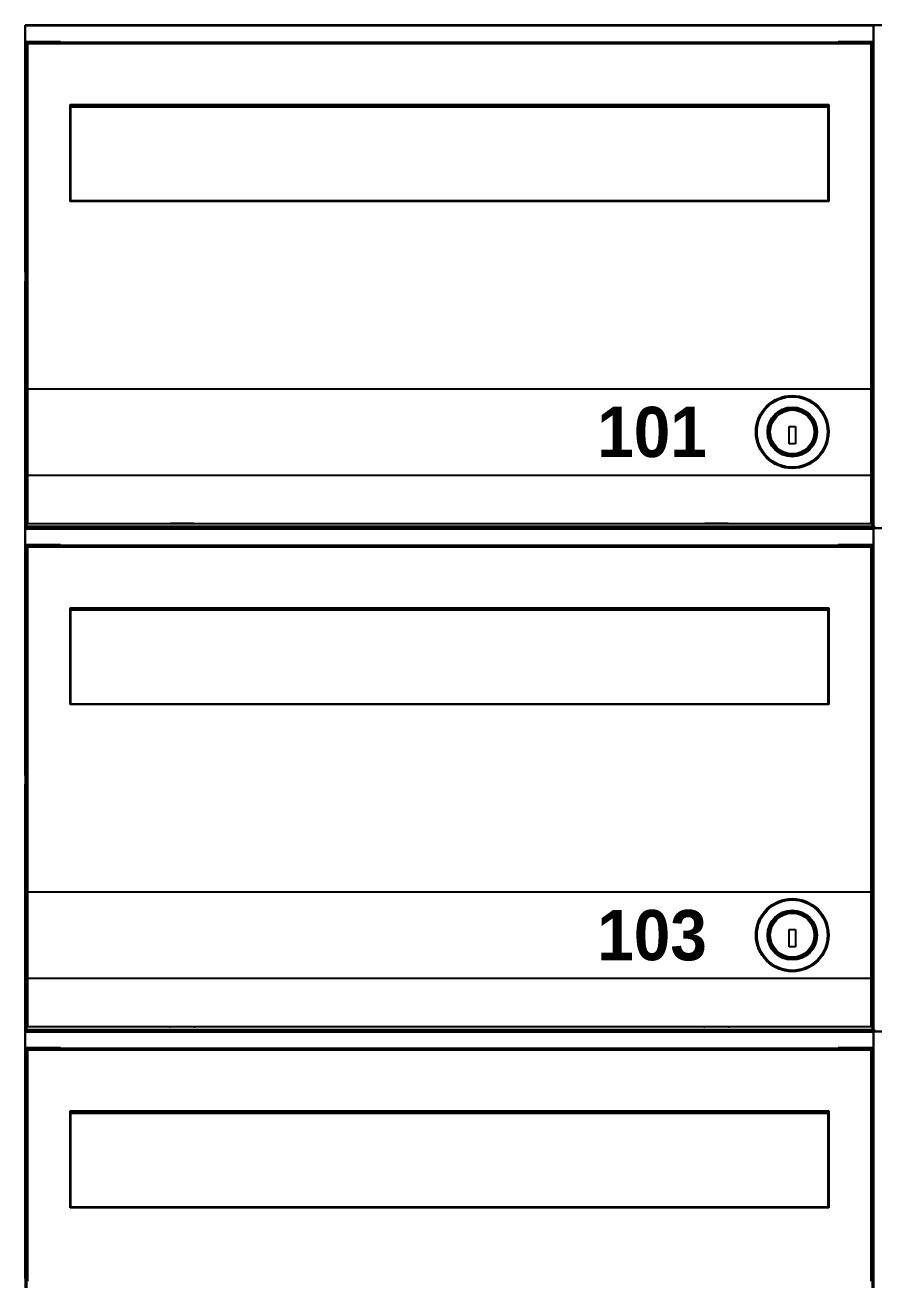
# Model space of a CAD drawing. Header units: millimetres. Extents: x 209 to 75467, y 6568 to 12199.
# Drawn here: x 74738.7 to 74873.7, y 7549.5 to 7749 of the extents above; entities that cross this region are included whole.
import ezdxf

# ---------------------------------------------------------------- set-up
doc = ezdxf.new("R2010")
doc.units = ezdxf.units.MM
doc.header["$MEASUREMENT"] = 0
doc.layers.add('A-XXXX-TXT1', color=3, linetype='CONTINUOUS', lineweight=25)
doc.layers.add('ELEV1', color=7, linetype='CONTINUOUS')
doc.layers.add('ELEV2', color=9, linetype='CONTINUOUS')
doc.styles.add('돋움', font='')
doc.styles.get('돋움').set_extended_font_data('DotumChe')

msp = doc.modelspace()

# ---------------------------------------------------------------- linework, layer by layer
at = {"layer": 'ELEV1', "extrusion": (0, 1, 0)}
for p, q in [((74738.7, 7709.74), (74738.7, 7749.04)), ((74738.7, 7749.04), (74763, 7749.04)), ((74738.7, 7749.04), (74738.78, 7748.97)), ((74873.7, 7749.04), (74738.7, 7749.04)), ((74738.7, 7749.04), (74738.7, 7669.04)), ((74738.78, 7746.46), (74738.78, 7748.97)), ((74738.78, 7748.97), (74873.63, 7748.97)), ((74764.4, 7749.04), (74848, 7749.04)), ((74849.4, 7749.04), (74873.7, 7749.04)), ((74873.7, 7749.04), (74873.63, 7748.97)), ((74873.63, 7748.97), (74873.63, 7746.46)), ((74873.7, 7749.04), (74873.7, 7709.74)), ((74873.7, 7669.04), (74873.7, 7749.04)), ((74873.7, 7709.74), (74873.7, 7749.04)), ((74873.7, 7749.04), (74898, 7749.04)), ((74873.7, 7749.04), (74873.78, 7748.97)), ((75008.7, 7749.04), (74873.7, 7749.04)), ((74873.7, 7749.04), (74873.7, 7669.04)), ((74738.89, 7746.35), (74738.78, 7746.46)), ((74738.78, 7746.46), (74744.33, 7746.46)), ((74739.08, 7746.35), (74738.89, 7746.35)), ((74739.08, 7746.35), (74739.08, 7746.24)), ((74739.08, 7746.35), (74873.33, 7746.35)), ((74739.08, 7746.24), (74873.33, 7746.24)), ((74739.08, 7746.24), (74739.08, 7746.1)), ((74739.08, 7746.1), (74873.33, 7746.1)), ((74739.08, 7746.1), (74739.08, 7745.5)), ((74739.08, 7745.5), (74739.08, 7744.91)), ((74744.33, 7746.35), (74744.33, 7746.46)), ((74868.08, 7746.46), (74873.63, 7746.46)), ((74868.08, 7746.46), (74868.08, 7746.35)), ((74873.33, 7746.24), (74873.33, 7746.35)), ((74873.52, 7746.35), (74873.33, 7746.35)), ((74873.33, 7746.1), (74873.33, 7746.24)), ((74873.33, 7745.5), (74873.33, 7746.1)), ((74873.33, 7744.91), (74873.33, 7745.5)), ((74873.63, 7746.46), (74873.52, 7746.35)), ((74738.97, 7669.31), (74738.97, 7744.86)), ((74738.97, 7744.86), (74739.08, 7744.86)), ((74739.08, 7744.91), (74739.08, 7744.32)), ((74739.08, 7744.32), (74739.08, 7743.72)), ((74739.08, 7743.72), (74739.08, 7743.13)), ((74873.33, 7744.32), (74873.33, 7744.91)), ((74873.33, 7744.86), (74873.44, 7744.86)), ((74873.33, 7743.72), (74873.33, 7744.32)), ((74873.33, 7743.13), (74873.33, 7743.72)), ((74873.44, 7744.86), (74873.44, 7669.31)), ((74739.08, 7743.13), (74739.08, 7742.54)), ((74739.08, 7742.54), (74739.08, 7741.94)), ((74739.08, 7741.94), (74739.08, 7741.35)), ((74739.08, 7741.35), (74739.08, 7740.76)), ((74873.33, 7742.54), (74873.33, 7743.13)), ((74873.33, 7741.94), (74873.33, 7742.54)), ((74873.33, 7741.35), (74873.33, 7741.94)), ((74873.33, 7740.76), (74873.33, 7741.35)), ((74739.08, 7740.76), (74739.08, 7740.16)), ((74739.08, 7740.16), (74739.08, 7739.57)), ((74739.08, 7739.57), (74739.08, 7738.98)), ((74873.33, 7740.16), (74873.33, 7740.76)), ((74873.33, 7739.57), (74873.33, 7740.16)), ((74873.33, 7738.98), (74873.33, 7739.57)), ((74739.08, 7738.98), (74739.08, 7738.38)), ((74739.08, 7738.38), (74739.08, 7737.79)), ((74739.08, 7737.79), (74739.08, 7737.2)), ((74873.33, 7738.38), (74873.33, 7738.98)), ((74873.33, 7737.79), (74873.33, 7738.38)), ((74873.33, 7737.2), (74873.33, 7737.79)), ((74739.08, 7737.2), (74739.08, 7736.6)), ((74739.08, 7736.6), (74739.08, 7736.01)), ((74739.08, 7736.01), (74739.08, 7735.42)), ((74739.08, 7735.42), (74739.08, 7734.82)), ((74745.85, 7736.01), (74745.85, 7736.4)), ((74745.85, 7736.4), (74866.55, 7736.4)), ((74745.85, 7736.25), (74746, 7736.25)), ((74745.85, 7735.42), (74745.85, 7736.01)), ((74745.85, 7734.82), (74745.85, 7735.42)), ((74746, 7736.05), (74746, 7736.25)), ((74746, 7736.25), (74866.4, 7736.25)), ((74746, 7736.01), (74746, 7736.05)), ((74746, 7736.05), (74866.4, 7736.05)), ((74746, 7735.42), (74746, 7736.01)), ((74746, 7734.82), (74746, 7735.42)), ((74866.4, 7736.25), (74866.55, 7736.25)), ((74866.4, 7736.25), (74866.4, 7736.05)), ((74866.4, 7736.05), (74866.4, 7736.01)), ((74866.4, 7736.01), (74866.4, 7735.42)), ((74866.4, 7735.42), (74866.4, 7734.82)), ((74866.55, 7736.4), (74866.55, 7736.01)), ((74866.55, 7736.01), (74866.55, 7735.42)), ((74866.55, 7735.42), (74866.55, 7734.82)), ((74873.33, 7736.6), (74873.33, 7737.2)), ((74873.33, 7736.01), (74873.33, 7736.6)), ((74873.33, 7735.42), (74873.33, 7736.01)), ((74873.33, 7734.82), (74873.33, 7735.42)), ((74739.08, 7734.82), (74739.08, 7734.23)), ((74739.08, 7734.23), (74739.08, 7733.64)), ((74739.08, 7733.64), (74739.08, 7733.04)), ((74745.85, 7734.23), (74745.85, 7734.82)), ((74745.85, 7733.64), (74745.85, 7734.23)), ((74745.85, 7733.04), (74745.85, 7733.64)), ((74746, 7734.23), (74746, 7734.82)), ((74746, 7733.64), (74746, 7734.23)), ((74746, 7733.04), (74746, 7733.64)), ((74866.4, 7734.82), (74866.4, 7734.23)), ((74866.4, 7734.23), (74866.4, 7733.64)), ((74866.4, 7733.64), (74866.4, 7733.04)), ((74866.55, 7734.82), (74866.55, 7734.23)), ((74866.55, 7734.23), (74866.55, 7733.64)), ((74866.55, 7733.64), (74866.55, 7733.04)), ((74873.33, 7734.23), (74873.33, 7734.82)), ((74873.33, 7733.64), (74873.33, 7734.23)), ((74873.33, 7733.04), (74873.33, 7733.64)), ((74739.08, 7733.04), (74739.08, 7732.45)), ((74739.08, 7732.45), (74739.08, 7731.86)), ((74739.08, 7731.86), (74739.08, 7731.26)), ((74739.08, 7731.26), (74739.08, 7730.67)), ((74745.85, 7732.45), (74745.85, 7733.04)), ((74745.85, 7731.86), (74745.85, 7732.45)), ((74745.85, 7731.26), (74745.85, 7731.86)), ((74745.85, 7730.67), (74745.85, 7731.26)), ((74746, 7732.45), (74746, 7733.04)), ((74746, 7731.86), (74746, 7732.45)), ((74746, 7731.26), (74746, 7731.86)), ((74746, 7730.67), (74746, 7731.26)), ((74866.4, 7733.04), (74866.4, 7732.45)), ((74866.4, 7732.45), (74866.4, 7731.86)), ((74866.4, 7731.86), (74866.4, 7731.26)), ((74866.4, 7731.26), (74866.4, 7730.67)), ((74866.55, 7733.04), (74866.55, 7732.45)), ((74866.55, 7732.45), (74866.55, 7731.86)), ((74866.55, 7731.86), (74866.55, 7731.26)), ((74866.55, 7731.26), (74866.55, 7730.67)), ((74873.33, 7732.45), (74873.33, 7733.04)), ((74873.33, 7731.86), (74873.33, 7732.45)), ((74873.33, 7731.26), (74873.33, 7731.86)), ((74873.33, 7730.67), (74873.33, 7731.26)), ((74739.08, 7730.67), (74739.08, 7730.08)), ((74739.08, 7730.08), (74739.08, 7729.48)), ((74739.08, 7729.48), (74739.08, 7728.89)), ((74745.85, 7730.08), (74745.85, 7730.67)), ((74745.85, 7729.48), (74745.85, 7730.08)), ((74745.85, 7728.89), (74745.85, 7729.48)), ((74746, 7730.08), (74746, 7730.67)), ((74746, 7729.48), (74746, 7730.08)), ((74746, 7728.89), (74746, 7729.48)), ((74866.4, 7730.67), (74866.4, 7730.08)), ((74866.4, 7730.08), (74866.4, 7729.48)), ((74866.4, 7729.48), (74866.4, 7728.89)), ((74866.55, 7730.67), (74866.55, 7730.08)), ((74866.55, 7730.08), (74866.55, 7729.48)), ((74866.55, 7729.48), (74866.55, 7728.89)), ((74873.33, 7730.08), (74873.33, 7730.67)), ((74873.33, 7729.48), (74873.33, 7730.08)), ((74873.33, 7728.89), (74873.33, 7729.48)), ((74739.08, 7728.89), (74739.08, 7728.3)), ((74739.08, 7728.3), (74739.08, 7727.7)), ((74739.08, 7727.7), (74739.08, 7727.11)), ((74745.85, 7728.3), (74745.85, 7728.89)), ((74745.85, 7727.7), (74745.85, 7728.3)), ((74745.85, 7727.11), (74745.85, 7727.7)), ((74746, 7728.3), (74746, 7728.89)), ((74746, 7727.7), (74746, 7728.3)), ((74746, 7727.11), (74746, 7727.7)), ((74866.4, 7728.89), (74866.4, 7728.3)), ((74866.4, 7728.3), (74866.4, 7727.7)), ((74866.4, 7727.7), (74866.4, 7727.11)), ((74866.55, 7728.89), (74866.55, 7728.3)), ((74866.55, 7728.3), (74866.55, 7727.7)), ((74866.55, 7727.7), (74866.55, 7727.11)), ((74873.33, 7728.3), (74873.33, 7728.89)), ((74873.33, 7727.7), (74873.33, 7728.3)), ((74873.33, 7727.11), (74873.33, 7727.7)), ((74739.08, 7727.11), (74739.08, 7726.52)), ((74739.08, 7726.52), (74739.08, 7725.92)), ((74739.08, 7725.92), (74739.08, 7725.33)), ((74739.08, 7725.33), (74739.08, 7724.74)), ((74745.85, 7726.52), (74745.85, 7727.11)), ((74745.85, 7725.92), (74745.85, 7726.52)), ((74745.85, 7725.33), (74745.85, 7725.92)), ((74745.85, 7724.74), (74745.85, 7725.33)), ((74746, 7726.52), (74746, 7727.11)), ((74746, 7725.92), (74746, 7726.52)), ((74746, 7725.33), (74746, 7725.92)), ((74746, 7724.74), (74746, 7725.33)), ((74866.4, 7727.11), (74866.4, 7726.52)), ((74866.4, 7726.52), (74866.4, 7725.92)), ((74866.4, 7725.92), (74866.4, 7725.33)), ((74866.4, 7725.33), (74866.4, 7724.74)), ((74866.55, 7727.11), (74866.55, 7726.52)), ((74866.55, 7726.52), (74866.55, 7725.92)), ((74866.55, 7725.92), (74866.55, 7725.33)), ((74866.55, 7725.33), (74866.55, 7724.74)), ((74873.33, 7726.52), (74873.33, 7727.11)), ((74873.33, 7725.92), (74873.33, 7726.52)), ((74873.33, 7725.33), (74873.33, 7725.92)), ((74873.33, 7724.74), (74873.33, 7725.33)), ((74739.08, 7724.74), (74739.08, 7724.14)), ((74739.08, 7724.14), (74739.08, 7723.55)), ((74739.08, 7723.55), (74739.08, 7722.96)), ((74745.85, 7724.14), (74745.85, 7724.74)), ((74745.85, 7723.55), (74745.85, 7724.14)), ((74745.85, 7722.96), (74745.85, 7723.55)), ((74746, 7724.14), (74746, 7724.74)), ((74746, 7723.55), (74746, 7724.14)), ((74746, 7722.96), (74746, 7723.55)), ((74866.4, 7724.74), (74866.4, 7724.14)), ((74866.4, 7724.14), (74866.4, 7723.55)), ((74866.4, 7723.55), (74866.4, 7722.96)), ((74866.55, 7724.74), (74866.55, 7724.14)), ((74866.55, 7724.14), (74866.55, 7723.55)), ((74866.55, 7723.55), (74866.55, 7722.96)), ((74873.33, 7724.14), (74873.33, 7724.74)), ((74873.33, 7723.55), (74873.33, 7724.14)), ((74873.33, 7722.96), (74873.33, 7723.55)), ((74739.08, 7722.96), (74739.08, 7722.36)), ((74739.08, 7722.36), (74739.08, 7721.77)), ((74739.08, 7721.77), (74739.08, 7721.18)), ((74745.85, 7722.36), (74745.85, 7722.96)), ((74745.85, 7721.77), (74745.85, 7722.36)), ((74745.85, 7721.18), (74745.85, 7721.77)), ((74746, 7722.36), (74746, 7722.96)), ((74746, 7721.77), (74746, 7722.36)), ((74746, 7721.33), (74746, 7721.77)), ((74746, 7721.15), (74746, 7721.33)), ((74866.4, 7722.96), (74866.4, 7722.36)), ((74866.4, 7722.36), (74866.4, 7721.77)), ((74866.4, 7721.77), (74866.4, 7721.33)), ((74866.4, 7721.33), (74866.4, 7721.15)), ((74866.55, 7722.96), (74866.55, 7722.36)), ((74866.55, 7722.36), (74866.55, 7721.77)), ((74866.55, 7721.77), (74866.55, 7721.18)), ((74873.33, 7722.36), (74873.33, 7722.96)), ((74873.33, 7721.77), (74873.33, 7722.36)), ((74873.33, 7721.18), (74873.33, 7721.77)), ((74739.08, 7721.18), (74739.08, 7720.59)), ((74739.08, 7720.59), (74739.08, 7719.99)), ((74739.08, 7719.99), (74739.08, 7719.4)), ((74739.08, 7719.4), (74739.08, 7718.81)), ((74745.85, 7721), (74745.85, 7721.18)), ((74866.55, 7721), (74745.85, 7721)), ((74746, 7721.15), (74866.4, 7721.15)), ((74866.55, 7721.18), (74866.55, 7721)), ((74873.33, 7720.59), (74873.33, 7721.18)), ((74873.33, 7719.99), (74873.33, 7720.59)), ((74873.33, 7719.4), (74873.33, 7719.99)), ((74873.33, 7718.81), (74873.33, 7719.4)), ((74739.08, 7718.81), (74739.08, 7718.21)), ((74739.08, 7718.21), (74739.08, 7717.62)), ((74739.08, 7717.62), (74739.08, 7717.03)), ((74873.33, 7718.21), (74873.33, 7718.81)), ((74873.33, 7717.62), (74873.33, 7718.21)), ((74873.33, 7717.03), (74873.33, 7717.62)), ((74739.08, 7717.03), (74739.08, 7716.43)), ((74739.08, 7716.43), (74739.08, 7715.84)), ((74739.08, 7715.84), (74739.08, 7715.25)), ((74873.33, 7716.43), (74873.33, 7717.03)), ((74873.33, 7715.84), (74873.33, 7716.43)), ((74873.33, 7715.25), (74873.33, 7715.84)), ((74739.08, 7715.25), (74739.08, 7714.65)), ((74739.08, 7714.65), (74739.08, 7714.06)), ((74739.08, 7714.06), (74739.08, 7713.47)), ((74739.08, 7713.47), (74739.08, 7712.87)), ((74873.33, 7714.65), (74873.33, 7715.25)), ((74873.33, 7714.06), (74873.33, 7714.65)), ((74873.33, 7713.47), (74873.33, 7714.06)), ((74873.33, 7712.87), (74873.33, 7713.47)), ((74739.08, 7712.87), (74739.08, 7712.28)), ((74739.08, 7712.28), (74739.08, 7711.69)), ((74739.08, 7711.69), (74739.08, 7711.09)), ((74873.33, 7712.28), (74873.33, 7712.87)), ((74873.33, 7711.69), (74873.33, 7712.28)), ((74873.33, 7711.09), (74873.33, 7711.69)), ((74739.08, 7711.09), (74739.08, 7710.5)), ((74739.08, 7710.5), (74739.08, 7709.91)), ((74739.08, 7709.91), (74739.08, 7709.31)), ((74739.08, 7709.31), (74739.08, 7708.72)), ((74873.33, 7710.5), (74873.33, 7711.09)), ((74873.33, 7709.91), (74873.33, 7710.5)), ((74873.33, 7709.31), (74873.33, 7709.91)), ((74873.33, 7708.72), (74873.33, 7709.31)), ((74738.7, 7669.04), (74738.7, 7708.34)), ((74739.08, 7708.72), (74739.08, 7708.13)), ((74739.08, 7708.13), (74739.08, 7707.53)), ((74739.08, 7707.53), (74739.08, 7706.94)), ((74873.33, 7708.13), (74873.33, 7708.72)), ((74873.33, 7707.53), (74873.33, 7708.13)), ((74873.33, 7706.94), (74873.33, 7707.53)), ((74873.7, 7708.34), (74873.7, 7669.04)), ((74873.7, 7669.04), (74873.7, 7708.34)), ((74739.08, 7706.94), (74739.08, 7706.35)), ((74739.08, 7706.35), (74739.08, 7705.75)), ((74739.08, 7705.75), (74739.08, 7705.16)), ((74873.33, 7706.35), (74873.33, 7706.94)), ((74873.33, 7705.75), (74873.33, 7706.35)), ((74873.33, 7705.16), (74873.33, 7705.75)), ((74739.08, 7705.16), (74739.08, 7704.57)), ((74739.08, 7704.57), (74739.08, 7703.97)), ((74739.08, 7703.97), (74739.08, 7703.38)), ((74739.08, 7703.38), (74739.08, 7702.79)), ((74873.33, 7704.57), (74873.33, 7705.16)), ((74873.33, 7703.97), (74873.33, 7704.57)), ((74873.33, 7703.38), (74873.33, 7703.97)), ((74873.33, 7702.79), (74873.33, 7703.38)), ((74739.08, 7702.79), (74739.08, 7702.19)), ((74739.08, 7702.19), (74739.08, 7701.6)), ((74739.08, 7701.6), (74739.08, 7701.01)), ((74873.33, 7702.19), (74873.33, 7702.79)), ((74873.33, 7701.6), (74873.33, 7702.19)), ((74873.33, 7701.01), (74873.33, 7701.6)), ((74739.08, 7701.01), (74739.08, 7700.41)), ((74739.08, 7700.41), (74739.08, 7699.82)), ((74739.08, 7699.82), (74739.08, 7699.23)), ((74873.33, 7700.41), (74873.33, 7701.01)), ((74873.33, 7699.82), (74873.33, 7700.41)), ((74873.33, 7699.23), (74873.33, 7699.82)), ((74739.08, 7699.23), (74739.08, 7698.63)), ((74739.08, 7698.63), (74739.08, 7698.04)), ((74739.08, 7698.04), (74739.08, 7697.45)), ((74739.08, 7697.45), (74739.08, 7696.86)), ((74873.33, 7698.63), (74873.33, 7699.23)), ((74873.33, 7698.04), (74873.33, 7698.63)), ((74873.33, 7697.45), (74873.33, 7698.04)), ((74873.33, 7696.86), (74873.33, 7697.45)), ((74739.08, 7696.86), (74739.08, 7696.26)), ((74739.08, 7696.26), (74739.08, 7695.67)), ((74739.08, 7695.67), (74739.08, 7695.08)), ((74873.33, 7696.26), (74873.33, 7696.86)), ((74873.33, 7695.67), (74873.33, 7696.26)), ((74873.33, 7695.08), (74873.33, 7695.67)), ((74739.08, 7695.08), (74739.08, 7694.48)), ((74739.08, 7694.48), (74739.08, 7693.89)), ((74739.08, 7693.89), (74739.08, 7693.3)), ((74873.33, 7694.48), (74873.33, 7695.08)), ((74873.33, 7693.89), (74873.33, 7694.48)), ((74873.33, 7693.3), (74873.33, 7693.89)), ((74739.08, 7693.3), (74739.08, 7692.7)), ((74739.08, 7692.7), (74739.08, 7692.11)), ((74739.08, 7692.11), (74739.08, 7691.52)), ((74739.08, 7691.52), (74739.08, 7691.22)), ((74873.33, 7692.7), (74873.33, 7693.3)), ((74873.33, 7692.11), (74873.33, 7692.7)), ((74873.33, 7691.52), (74873.33, 7692.11)), ((74873.33, 7691.22), (74873.33, 7691.52)), ((74739.08, 7691.22), (74739.08, 7677.48)), ((74873.33, 7677.48), (74873.33, 7691.22)), ((74857.11, 7683.45), (74857.06, 7683.45)), ((74860.25, 7685.23), (74861.25, 7685.23)), ((74860.25, 7682.48), (74860.25, 7685.23)), ((74861.25, 7685.23), (74861.25, 7682.48)), ((74864.45, 7683.45), (74864.39, 7683.45)), ((74857.1, 7683.3), (74857.15, 7683.3)), ((74861.25, 7682.48), (74860.25, 7682.48)), ((74864.35, 7683.3), (74864.41, 7683.3)), ((74739.08, 7677.48), (74739.08, 7677.18)), ((74873.33, 7677.18), (74873.33, 7677.48)), ((74739.08, 7677.18), (74739.08, 7676.59)), ((74739.08, 7676.59), (74739.08, 7676)), ((74739.08, 7676), (74739.08, 7675.4)), ((74739.08, 7675.4), (74739.08, 7674.81)), ((74873.33, 7676.59), (74873.33, 7677.18)), ((74873.33, 7676), (74873.33, 7676.59)), ((74873.33, 7675.4), (74873.33, 7676)), ((74873.33, 7674.81), (74873.33, 7675.4)), ((74739.08, 7674.81), (74739.08, 7674.22)), ((74739.08, 7674.22), (74739.08, 7673.62)), ((74739.08, 7673.62), (74739.08, 7673.03)), ((74873.33, 7674.22), (74873.33, 7674.81)), ((74873.33, 7673.62), (74873.33, 7674.22)), ((74873.33, 7673.03), (74873.33, 7673.62)), ((74739.08, 7673.03), (74739.08, 7672.44)), ((74739.08, 7672.44), (74739.08, 7671.85)), ((74739.08, 7671.85), (74739.08, 7671.25)), ((74873.33, 7672.44), (74873.33, 7673.03)), ((74873.33, 7671.85), (74873.33, 7672.44)), ((74873.33, 7671.25), (74873.33, 7671.85)), ((74739.08, 7671.25), (74739.08, 7670.66)), ((74739.08, 7670.66), (74739.08, 7670.07)), ((74739.08, 7670.07), (74739.08, 7669.92)), ((74739.08, 7669.92), (74739.08, 7669.81)), ((74739.08, 7669.81), (74873.33, 7669.81)), ((74761.88, 7669.78), (74761.86, 7669.79)), ((74765.53, 7669.78), (74761.88, 7669.78)), ((74846.88, 7669.78), (74846.86, 7669.79)), ((74850.53, 7669.78), (74846.88, 7669.78)), ((74873.33, 7670.66), (74873.33, 7671.25)), ((74873.33, 7670.07), (74873.33, 7670.66)), ((74873.33, 7669.92), (74873.33, 7670.07)), ((74873.33, 7669.81), (74873.33, 7669.92)), ((74738.7, 7669.04), (74738.97, 7669.31)), ((74763, 7669.04), (74738.7, 7669.04)), ((74738.7, 7669.04), (74873.7, 7669.04)), ((74738.7, 7629.74), (74738.7, 7669.04)), ((74738.7, 7669.04), (74763, 7669.04)), ((74738.7, 7669.04), (74738.78, 7668.97)), ((74873.7, 7669.04), (74738.7, 7669.04)), ((74738.7, 7669.04), (74738.7, 7589.04)), ((74738.78, 7666.46), (74738.78, 7668.97)), ((74738.78, 7668.97), (74873.63, 7668.97)), ((74873.44, 7669.31), (74738.97, 7669.31)), ((74848, 7669.04), (74764.4, 7669.04)), ((74764.4, 7669.04), (74848, 7669.04)), ((74873.7, 7669.04), (74849.4, 7669.04)), ((74849.4, 7669.04), (74873.7, 7669.04)), ((74873.7, 7669.04), (74873.44, 7669.31)), ((74873.7, 7669.04), (74873.63, 7668.97)), ((74873.63, 7668.97), (74873.63, 7666.46)), ((74873.7, 7669.04), (74873.97, 7669.31)), ((74898, 7669.04), (74873.7, 7669.04)), ((74873.7, 7669.04), (75008.7, 7669.04)), ((74873.7, 7669.04), (74873.7, 7629.74)), ((74873.7, 7589.04), (74873.7, 7669.04)), ((74873.7, 7629.74), (74873.7, 7669.04)), ((74873.7, 7669.04), (74898, 7669.04)), ((74873.7, 7669.04), (74873.78, 7668.97)), ((75008.7, 7669.04), (74873.7, 7669.04)), ((74873.7, 7669.04), (74873.7, 7589.04)), ((74738.89, 7666.35), (74738.78, 7666.46)), ((74738.78, 7666.46), (74744.33, 7666.46)), ((74739.08, 7666.35), (74738.89, 7666.35)), ((74739.08, 7666.35), (74739.08, 7666.24)), ((74739.08, 7666.35), (74873.33, 7666.35)), ((74739.08, 7666.24), (74873.33, 7666.24)), ((74739.08, 7666.24), (74739.08, 7666.1)), ((74739.08, 7666.1), (74873.33, 7666.1)), ((74739.08, 7666.1), (74739.08, 7665.5)), ((74739.08, 7665.5), (74739.08, 7664.91)), ((74744.33, 7666.35), (74744.33, 7666.46)), ((74868.08, 7666.46), (74873.63, 7666.46)), ((74868.08, 7666.46), (74868.08, 7666.35)), ((74873.33, 7666.24), (74873.33, 7666.35)), ((74873.52, 7666.35), (74873.33, 7666.35)), ((74873.33, 7666.1), (74873.33, 7666.24)), ((74873.33, 7665.5), (74873.33, 7666.1)), ((74873.33, 7664.91), (74873.33, 7665.5)), ((74873.63, 7666.46), (74873.52, 7666.35)), ((74738.97, 7589.31), (74738.97, 7664.86)), ((74738.97, 7664.86), (74739.08, 7664.86)), ((74739.08, 7664.91), (74739.08, 7664.32)), ((74739.08, 7664.32), (74739.08, 7663.72)), ((74739.08, 7663.72), (74739.08, 7663.13)), ((74873.33, 7664.32), (74873.33, 7664.91)), ((74873.33, 7664.86), (74873.44, 7664.86)), ((74873.33, 7663.72), (74873.33, 7664.32)), ((74873.33, 7663.13), (74873.33, 7663.72)), ((74873.44, 7664.86), (74873.44, 7589.31)), ((74739.08, 7663.13), (74739.08, 7662.54)), ((74739.08, 7662.54), (74739.08, 7661.94)), ((74739.08, 7661.94), (74739.08, 7661.35)), ((74873.33, 7662.54), (74873.33, 7663.13)), ((74873.33, 7661.94), (74873.33, 7662.54)), ((74873.33, 7661.35), (74873.33, 7661.94)), ((74739.08, 7661.35), (74739.08, 7660.76)), ((74739.08, 7660.76), (74739.08, 7660.16)), ((74739.08, 7660.16), (74739.08, 7659.57)), ((74739.08, 7659.57), (74739.08, 7658.98)), ((74873.33, 7660.76), (74873.33, 7661.35)), ((74873.33, 7660.16), (74873.33, 7660.76)), ((74873.33, 7659.57), (74873.33, 7660.16)), ((74873.33, 7658.98), (74873.33, 7659.57)), ((74739.08, 7658.98), (74739.08, 7658.38)), ((74739.08, 7658.38), (74739.08, 7657.79)), ((74739.08, 7657.79), (74739.08, 7657.2)), ((74873.33, 7658.38), (74873.33, 7658.98)), ((74873.33, 7657.79), (74873.33, 7658.38)), ((74873.33, 7657.2), (74873.33, 7657.79)), ((74739.08, 7657.2), (74739.08, 7656.6)), ((74739.08, 7656.6), (74739.08, 7656.01)), ((74739.08, 7656.01), (74739.08, 7655.42)), ((74739.08, 7655.42), (74739.08, 7654.82)), ((74745.85, 7656.01), (74745.85, 7656.4)), ((74745.85, 7656.4), (74866.55, 7656.4)), ((74745.85, 7656.25), (74746, 7656.25)), ((74745.85, 7655.42), (74745.85, 7656.01)), ((74745.85, 7654.82), (74745.85, 7655.42)), ((74746, 7656.05), (74746, 7656.25)), ((74746, 7656.25), (74866.4, 7656.25)), ((74746, 7656.01), (74746, 7656.05)), ((74746, 7656.05), (74866.4, 7656.05)), ((74746, 7655.42), (74746, 7656.01)), ((74746, 7654.82), (74746, 7655.42)), ((74866.4, 7656.25), (74866.55, 7656.25)), ((74866.4, 7656.25), (74866.4, 7656.05)), ((74866.4, 7656.05), (74866.4, 7656.01)), ((74866.4, 7656.01), (74866.4, 7655.42)), ((74866.4, 7655.42), (74866.4, 7654.82)), ((74866.55, 7656.4), (74866.55, 7656.01)), ((74866.55, 7656.01), (74866.55, 7655.42)), ((74866.55, 7655.42), (74866.55, 7654.82)), ((74873.33, 7656.6), (74873.33, 7657.2)), ((74873.33, 7656.01), (74873.33, 7656.6)), ((74873.33, 7655.42), (74873.33, 7656.01)), ((74873.33, 7654.82), (74873.33, 7655.42)), ((74739.08, 7654.82), (74739.08, 7654.23)), ((74739.08, 7654.23), (74739.08, 7653.64)), ((74739.08, 7653.64), (74739.08, 7653.04)), ((74745.85, 7654.23), (74745.85, 7654.82)), ((74745.85, 7653.64), (74745.85, 7654.23)), ((74745.85, 7653.04), (74745.85, 7653.64)), ((74746, 7654.23), (74746, 7654.82)), ((74746, 7653.64), (74746, 7654.23)), ((74746, 7653.04), (74746, 7653.64)), ((74866.4, 7654.82), (74866.4, 7654.23)), ((74866.4, 7654.23), (74866.4, 7653.64)), ((74866.4, 7653.64), (74866.4, 7653.04)), ((74866.55, 7654.82), (74866.55, 7654.23)), ((74866.55, 7654.23), (74866.55, 7653.64)), ((74866.55, 7653.64), (74866.55, 7653.04)), ((74873.33, 7654.23), (74873.33, 7654.82)), ((74873.33, 7653.64), (74873.33, 7654.23)), ((74873.33, 7653.04), (74873.33, 7653.64)), ((74739.08, 7653.04), (74739.08, 7652.45)), ((74739.08, 7652.45), (74739.08, 7651.86)), ((74739.08, 7651.86), (74739.08, 7651.26)), ((74745.85, 7652.45), (74745.85, 7653.04)), ((74745.85, 7651.86), (74745.85, 7652.45)), ((74745.85, 7651.26), (74745.85, 7651.86)), ((74746, 7652.45), (74746, 7653.04)), ((74746, 7651.86), (74746, 7652.45)), ((74746, 7651.26), (74746, 7651.86)), ((74866.4, 7653.04), (74866.4, 7652.45)), ((74866.4, 7652.45), (74866.4, 7651.86)), ((74866.4, 7651.86), (74866.4, 7651.26)), ((74866.55, 7653.04), (74866.55, 7652.45)), ((74866.55, 7652.45), (74866.55, 7651.86)), ((74866.55, 7651.86), (74866.55, 7651.26)), ((74873.33, 7652.45), (74873.33, 7653.04)), ((74873.33, 7651.86), (74873.33, 7652.45)), ((74873.33, 7651.26), (74873.33, 7651.86)), ((74739.08, 7651.26), (74739.08, 7650.67)), ((74739.08, 7650.67), (74739.08, 7650.08)), ((74739.08, 7650.08), (74739.08, 7649.48)), ((74739.08, 7649.48), (74739.08, 7648.89)), ((74745.85, 7650.67), (74745.85, 7651.26)), ((74745.85, 7650.08), (74745.85, 7650.67)), ((74745.85, 7649.48), (74745.85, 7650.08)), ((74745.85, 7648.89), (74745.85, 7649.48)), ((74746, 7650.67), (74746, 7651.26)), ((74746, 7650.08), (74746, 7650.67)), ((74746, 7649.48), (74746, 7650.08)), ((74746, 7648.89), (74746, 7649.48)), ((74866.4, 7651.26), (74866.4, 7650.67)), ((74866.4, 7650.67), (74866.4, 7650.08)), ((74866.4, 7650.08), (74866.4, 7649.48)), ((74866.4, 7649.48), (74866.4, 7648.89)), ((74866.55, 7651.26), (74866.55, 7650.67)), ((74866.55, 7650.67), (74866.55, 7650.08)), ((74866.55, 7650.08), (74866.55, 7649.48)), ((74866.55, 7649.48), (74866.55, 7648.89)), ((74873.33, 7650.67), (74873.33, 7651.26)), ((74873.33, 7650.08), (74873.33, 7650.67)), ((74873.33, 7649.48), (74873.33, 7650.08)), ((74873.33, 7648.89), (74873.33, 7649.48)), ((74739.08, 7648.89), (74739.08, 7648.3)), ((74739.08, 7648.3), (74739.08, 7647.7)), ((74739.08, 7647.7), (74739.08, 7647.11)), ((74745.85, 7648.3), (74745.85, 7648.89)), ((74745.85, 7647.7), (74745.85, 7648.3)), ((74745.85, 7647.11), (74745.85, 7647.7)), ((74746, 7648.3), (74746, 7648.89)), ((74746, 7647.7), (74746, 7648.3)), ((74746, 7647.11), (74746, 7647.7)), ((74866.4, 7648.89), (74866.4, 7648.3)), ((74866.4, 7648.3), (74866.4, 7647.7)), ((74866.4, 7647.7), (74866.4, 7647.11)), ((74866.55, 7648.89), (74866.55, 7648.3)), ((74866.55, 7648.3), (74866.55, 7647.7)), ((74866.55, 7647.7), (74866.55, 7647.11)), ((74873.33, 7648.3), (74873.33, 7648.89)), ((74873.33, 7647.7), (74873.33, 7648.3)), ((74873.33, 7647.11), (74873.33, 7647.7)), ((74739.08, 7647.11), (74739.08, 7646.52)), ((74739.08, 7646.52), (74739.08, 7645.92)), ((74739.08, 7645.92), (74739.08, 7645.33)), ((74745.85, 7646.52), (74745.85, 7647.11)), ((74745.85, 7645.92), (74745.85, 7646.52)), ((74745.85, 7645.33), (74745.85, 7645.92)), ((74746, 7646.52), (74746, 7647.11)), ((74746, 7645.92), (74746, 7646.52)), ((74746, 7645.33), (74746, 7645.92)), ((74866.4, 7647.11), (74866.4, 7646.52)), ((74866.4, 7646.52), (74866.4, 7645.92)), ((74866.4, 7645.92), (74866.4, 7645.33)), ((74866.55, 7647.11), (74866.55, 7646.52)), ((74866.55, 7646.52), (74866.55, 7645.92)), ((74866.55, 7645.92), (74866.55, 7645.33)), ((74873.33, 7646.52), (74873.33, 7647.11)), ((74873.33, 7645.92), (74873.33, 7646.52)), ((74873.33, 7645.33), (74873.33, 7645.92)), ((74739.08, 7645.33), (74739.08, 7644.74)), ((74739.08, 7644.74), (74739.08, 7644.14)), ((74739.08, 7644.14), (74739.08, 7643.55)), ((74739.08, 7643.55), (74739.08, 7642.96)), ((74745.85, 7644.74), (74745.85, 7645.33)), ((74745.85, 7644.14), (74745.85, 7644.74)), ((74745.85, 7643.55), (74745.85, 7644.14)), ((74745.85, 7642.96), (74745.85, 7643.55)), ((74746, 7644.74), (74746, 7645.33)), ((74746, 7644.14), (74746, 7644.74)), ((74746, 7643.55), (74746, 7644.14)), ((74746, 7642.96), (74746, 7643.55)), ((74866.4, 7645.33), (74866.4, 7644.74)), ((74866.4, 7644.74), (74866.4, 7644.14)), ((74866.4, 7644.14), (74866.4, 7643.55)), ((74866.4, 7643.55), (74866.4, 7642.96)), ((74866.55, 7645.33), (74866.55, 7644.74)), ((74866.55, 7644.74), (74866.55, 7644.14)), ((74866.55, 7644.14), (74866.55, 7643.55)), ((74866.55, 7643.55), (74866.55, 7642.96)), ((74873.33, 7644.74), (74873.33, 7645.33)), ((74873.33, 7644.14), (74873.33, 7644.74)), ((74873.33, 7643.55), (74873.33, 7644.14)), ((74873.33, 7642.96), (74873.33, 7643.55)), ((74739.08, 7642.96), (74739.08, 7642.36)), ((74739.08, 7642.36), (74739.08, 7641.77)), ((74739.08, 7641.77), (74739.08, 7641.18)), ((74745.85, 7642.36), (74745.85, 7642.96)), ((74745.85, 7641.77), (74745.85, 7642.36)), ((74745.85, 7641.18), (74745.85, 7641.77)), ((74746, 7642.36), (74746, 7642.96)), ((74746, 7641.77), (74746, 7642.36)), ((74746, 7641.33), (74746, 7641.77)), ((74866.4, 7642.96), (74866.4, 7642.36)), ((74866.4, 7642.36), (74866.4, 7641.77)), ((74866.4, 7641.77), (74866.4, 7641.33)), ((74866.55, 7642.96), (74866.55, 7642.36)), ((74866.55, 7642.36), (74866.55, 7641.77)), ((74866.55, 7641.77), (74866.55, 7641.18)), ((74873.33, 7642.36), (74873.33, 7642.96)), ((74873.33, 7641.77), (74873.33, 7642.36)), ((74873.33, 7641.18), (74873.33, 7641.77)), ((74739.08, 7641.18), (74739.08, 7640.59)), ((74739.08, 7640.59), (74739.08, 7639.99)), ((74739.08, 7639.99), (74739.08, 7639.4)), ((74745.85, 7641), (74745.85, 7641.18)), ((74866.55, 7641), (74745.85, 7641)), ((74746, 7641.15), (74746, 7641.33)), ((74746, 7641.15), (74866.4, 7641.15)), ((74866.4, 7641.33), (74866.4, 7641.15)), ((74866.55, 7641.18), (74866.55, 7641)), ((74873.33, 7640.59), (74873.33, 7641.18)), ((74873.33, 7639.99), (74873.33, 7640.59)), ((74873.33, 7639.4), (74873.33, 7639.99)), ((74739.08, 7639.4), (74739.08, 7638.81)), ((74739.08, 7638.81), (74739.08, 7638.21)), ((74739.08, 7638.21), (74739.08, 7637.62)), ((74739.08, 7637.62), (74739.08, 7637.03)), ((74873.33, 7638.81), (74873.33, 7639.4)), ((74873.33, 7638.21), (74873.33, 7638.81)), ((74873.33, 7637.62), (74873.33, 7638.21)), ((74873.33, 7637.03), (74873.33, 7637.62)), ((74739.08, 7637.03), (74739.08, 7636.43)), ((74739.08, 7636.43), (74739.08, 7635.84)), ((74739.08, 7635.84), (74739.08, 7635.25)), ((74873.33, 7636.43), (74873.33, 7637.03)), ((74873.33, 7635.84), (74873.33, 7636.43)), ((74873.33, 7635.25), (74873.33, 7635.84)), ((74739.08, 7635.25), (74739.08, 7634.65)), ((74739.08, 7634.65), (74739.08, 7634.06)), ((74739.08, 7634.06), (74739.08, 7633.47)), ((74739.08, 7633.47), (74739.08, 7632.87)), ((74873.33, 7634.65), (74873.33, 7635.25)), ((74873.33, 7634.06), (74873.33, 7634.65)), ((74873.33, 7633.47), (74873.33, 7634.06)), ((74873.33, 7632.87), (74873.33, 7633.47)), ((74739.08, 7632.87), (74739.08, 7632.28)), ((74739.08, 7632.28), (74739.08, 7631.69)), ((74739.08, 7631.69), (74739.08, 7631.09)), ((74873.33, 7632.28), (74873.33, 7632.87)), ((74873.33, 7631.69), (74873.33, 7632.28)), ((74873.33, 7631.09), (74873.33, 7631.69)), ((74739.08, 7631.09), (74739.08, 7630.5)), ((74739.08, 7630.5), (74739.08, 7629.91)), ((74739.08, 7629.91), (74739.08, 7629.31)), ((74873.33, 7630.5), (74873.33, 7631.09)), ((74873.33, 7629.91), (74873.33, 7630.5)), ((74873.33, 7629.31), (74873.33, 7629.91)), ((74738.7, 7589.04), (74738.7, 7628.34)), ((74739.08, 7629.31), (74739.08, 7628.72)), ((74739.08, 7628.72), (74739.08, 7628.13)), ((74739.08, 7628.13), (74739.08, 7627.53)), ((74739.08, 7627.53), (74739.08, 7626.94)), ((74873.33, 7628.72), (74873.33, 7629.31)), ((74873.33, 7628.13), (74873.33, 7628.72)), ((74873.33, 7627.53), (74873.33, 7628.13)), ((74873.33, 7626.94), (74873.33, 7627.53)), ((74873.7, 7628.34), (74873.7, 7589.04)), ((74873.7, 7589.04), (74873.7, 7628.34)), ((74739.08, 7626.94), (74739.08, 7626.35)), ((74739.08, 7626.35), (74739.08, 7625.75)), ((74739.08, 7625.75), (74739.08, 7625.16)), ((74873.33, 7626.35), (74873.33, 7626.94)), ((74873.33, 7625.75), (74873.33, 7626.35)), ((74873.33, 7625.16), (74873.33, 7625.75)), ((74739.08, 7625.16), (74739.08, 7624.57)), ((74739.08, 7624.57), (74739.08, 7623.97)), ((74739.08, 7623.97), (74739.08, 7623.38)), ((74873.33, 7624.57), (74873.33, 7625.16)), ((74873.33, 7623.97), (74873.33, 7624.57)), ((74873.33, 7623.38), (74873.33, 7623.97)), ((74739.08, 7623.38), (74739.08, 7622.79)), ((74739.08, 7622.79), (74739.08, 7622.19)), ((74739.08, 7622.19), (74739.08, 7621.6)), ((74739.08, 7621.6), (74739.08, 7621.01)), ((74873.33, 7622.79), (74873.33, 7623.38)), ((74873.33, 7622.19), (74873.33, 7622.79)), ((74873.33, 7621.6), (74873.33, 7622.19)), ((74873.33, 7621.01), (74873.33, 7621.6)), ((74739.08, 7621.01), (74739.08, 7620.41)), ((74739.08, 7620.41), (74739.08, 7619.82)), ((74739.08, 7619.82), (74739.08, 7619.23)), ((74873.33, 7620.41), (74873.33, 7621.01)), ((74873.33, 7619.82), (74873.33, 7620.41)), ((74873.33, 7619.23), (74873.33, 7619.82)), ((74739.08, 7619.23), (74739.08, 7618.63)), ((74739.08, 7618.63), (74739.08, 7618.04)), ((74739.08, 7618.04), (74739.08, 7617.45)), ((74873.33, 7618.63), (74873.33, 7619.23)), ((74873.33, 7618.04), (74873.33, 7618.63)), ((74873.33, 7617.45), (74873.33, 7618.04)), ((74739.08, 7617.45), (74739.08, 7616.86)), ((74739.08, 7616.86), (74739.08, 7616.26)), ((74739.08, 7616.26), (74739.08, 7615.67)), ((74739.08, 7615.67), (74739.08, 7615.08)), ((74873.33, 7616.86), (74873.33, 7617.45)), ((74873.33, 7616.26), (74873.33, 7616.86)), ((74873.33, 7615.67), (74873.33, 7616.26)), ((74873.33, 7615.08), (74873.33, 7615.67)), ((74739.08, 7615.08), (74739.08, 7614.48)), ((74739.08, 7614.48), (74739.08, 7613.89)), ((74739.08, 7613.89), (74739.08, 7613.3)), ((74873.33, 7614.48), (74873.33, 7615.08)), ((74873.33, 7613.89), (74873.33, 7614.48)), ((74873.33, 7613.3), (74873.33, 7613.89)), ((74739.08, 7613.3), (74739.08, 7612.7)), ((74739.08, 7612.7), (74739.08, 7612.11)), ((74739.08, 7612.11), (74739.08, 7611.52)), ((74873.33, 7612.7), (74873.33, 7613.3)), ((74873.33, 7612.11), (74873.33, 7612.7)), ((74873.33, 7611.52), (74873.33, 7612.11)), ((74739.08, 7611.52), (74739.08, 7611.22)), ((74739.08, 7611.22), (74739.08, 7597.48)), ((74873.33, 7611.22), (74873.33, 7611.52)), ((74873.33, 7597.48), (74873.33, 7611.22)), ((74860.25, 7605.23), (74861.25, 7605.23)), ((74860.25, 7602.48), (74860.25, 7605.23)), ((74861.25, 7605.23), (74861.25, 7602.48)), ((74857.11, 7603.45), (74857.06, 7603.45)), ((74857.1, 7603.3), (74857.15, 7603.3)), ((74861.25, 7602.48), (74860.25, 7602.48)), ((74864.35, 7603.3), (74864.41, 7603.3)), ((74864.45, 7603.45), (74864.39, 7603.45)), ((74739.08, 7597.48), (74739.08, 7597.18)), ((74739.08, 7597.18), (74739.08, 7596.59)), ((74739.08, 7596.59), (74739.08, 7596)), ((74739.08, 7596), (74739.08, 7595.4)), ((74873.33, 7597.18), (74873.33, 7597.48)), ((74873.33, 7596.59), (74873.33, 7597.18)), ((74873.33, 7596), (74873.33, 7596.59)), ((74873.33, 7595.4), (74873.33, 7596)), ((74739.08, 7595.4), (74739.08, 7594.81)), ((74739.08, 7594.81), (74739.08, 7594.22)), ((74739.08, 7594.22), (74739.08, 7593.62)), ((74739.08, 7593.62), (74739.08, 7593.03)), ((74873.33, 7594.81), (74873.33, 7595.4)), ((74873.33, 7594.22), (74873.33, 7594.81)), ((74873.33, 7593.62), (74873.33, 7594.22)), ((74873.33, 7593.03), (74873.33, 7593.62)), ((74739.08, 7593.03), (74739.08, 7592.44)), ((74739.08, 7592.44), (74739.08, 7591.85)), ((74739.08, 7591.85), (74739.08, 7591.25)), ((74873.33, 7592.44), (74873.33, 7593.03)), ((74873.33, 7591.85), (74873.33, 7592.44)), ((74873.33, 7591.25), (74873.33, 7591.85)), ((74739.08, 7591.25), (74739.08, 7590.66)), ((74739.08, 7590.66), (74739.08, 7590.07)), ((74739.08, 7590.07), (74739.08, 7589.92)), ((74739.08, 7589.92), (74739.08, 7589.81)), ((74739.08, 7589.81), (74873.33, 7589.81)), ((74761.88, 7589.78), (74761.86, 7589.79)), ((74765.53, 7589.78), (74761.88, 7589.78)), ((74846.88, 7589.78), (74846.86, 7589.79)), ((74850.53, 7589.78), (74846.88, 7589.78)), ((74873.33, 7590.66), (74873.33, 7591.25)), ((74873.33, 7590.07), (74873.33, 7590.66)), ((74873.33, 7589.92), (74873.33, 7590.07)), ((74873.33, 7589.81), (74873.33, 7589.92)), ((74738.7, 7589.04), (74738.97, 7589.31)), ((74763, 7589.04), (74738.7, 7589.04)), ((74738.7, 7589.04), (74873.7, 7589.04)), ((74738.7, 7549.74), (74738.7, 7589.04)), ((74738.7, 7589.04), (74763, 7589.04)), ((74738.7, 7589.04), (74738.78, 7588.97)), ((74873.7, 7589.04), (74738.7, 7589.04)), ((74738.7, 7589.04), (74738.7, 7509.04)), ((74738.78, 7586.46), (74738.78, 7588.97)), ((74738.78, 7588.97), (74873.63, 7588.97)), ((74873.44, 7589.31), (74738.97, 7589.31)), ((74848, 7589.04), (74764.4, 7589.04)), ((74764.4, 7589.04), (74848, 7589.04)), ((74873.7, 7589.04), (74849.4, 7589.04)), ((74849.4, 7589.04), (74873.7, 7589.04)), ((74873.7, 7589.04), (74873.44, 7589.31)), ((74873.7, 7589.04), (74873.63, 7588.97)), ((74873.63, 7588.97), (74873.63, 7586.46)), ((74873.7, 7589.04), (74873.97, 7589.31)), ((74898, 7589.04), (74873.7, 7589.04)), ((74873.7, 7589.04), (75008.7, 7589.04)), ((74873.7, 7589.04), (74873.7, 7549.74)), ((74873.7, 7509.04), (74873.7, 7589.04)), ((74873.7, 7549.74), (74873.7, 7589.04)), ((74873.7, 7589.04), (74898, 7589.04)), ((74873.7, 7589.04), (74873.78, 7588.97)), ((75008.7, 7589.04), (74873.7, 7589.04)), ((74873.7, 7589.04), (74873.7, 7509.04)), ((74738.89, 7586.35), (74738.78, 7586.46)), ((74738.78, 7586.46), (74744.33, 7586.46)), ((74739.08, 7586.35), (74738.89, 7586.35)), ((74739.08, 7586.35), (74739.08, 7586.24)), ((74739.08, 7586.35), (74873.33, 7586.35)), ((74739.08, 7586.24), (74873.33, 7586.24)), ((74739.08, 7586.24), (74739.08, 7586.1)), ((74739.08, 7586.1), (74873.33, 7586.1)), ((74739.08, 7586.1), (74739.08, 7585.5)), ((74744.33, 7586.35), (74744.33, 7586.46)), ((74868.08, 7586.46), (74873.63, 7586.46)), ((74868.08, 7586.46), (74868.08, 7586.35)), ((74873.33, 7586.24), (74873.33, 7586.35)), ((74873.52, 7586.35), (74873.33, 7586.35)), ((74873.33, 7586.1), (74873.33, 7586.24)), ((74873.33, 7585.5), (74873.33, 7586.1)), ((74873.63, 7586.46), (74873.52, 7586.35)), ((74738.97, 7509.31), (74738.97, 7584.86)), ((74738.97, 7584.86), (74739.08, 7584.86)), ((74739.08, 7585.5), (74739.08, 7584.91)), ((74739.08, 7584.91), (74739.08, 7584.32)), ((74739.08, 7584.32), (74739.08, 7583.72)), ((74739.08, 7583.72), (74739.08, 7583.13)), ((74873.33, 7584.91), (74873.33, 7585.5)), ((74873.33, 7584.32), (74873.33, 7584.91)), ((74873.33, 7584.86), (74873.44, 7584.86)), ((74873.33, 7583.72), (74873.33, 7584.32)), ((74873.33, 7583.13), (74873.33, 7583.72)), ((74873.44, 7584.86), (74873.44, 7509.31)), ((74739.08, 7583.13), (74739.08, 7582.54)), ((74739.08, 7582.54), (74739.08, 7581.94)), ((74739.08, 7581.94), (74739.08, 7581.35)), ((74873.33, 7582.54), (74873.33, 7583.13)), ((74873.33, 7581.94), (74873.33, 7582.54)), ((74873.33, 7581.35), (74873.33, 7581.94)), ((74739.08, 7581.35), (74739.08, 7580.76)), ((74739.08, 7580.76), (74739.08, 7580.16)), ((74739.08, 7580.16), (74739.08, 7579.57)), ((74873.33, 7580.76), (74873.33, 7581.35)), ((74873.33, 7580.16), (74873.33, 7580.76)), ((74873.33, 7579.57), (74873.33, 7580.16)), ((74739.08, 7579.57), (74739.08, 7578.98)), ((74739.08, 7578.98), (74739.08, 7578.38)), ((74739.08, 7578.38), (74739.08, 7577.79)), ((74739.08, 7577.79), (74739.08, 7577.2)), ((74873.33, 7578.98), (74873.33, 7579.57)), ((74873.33, 7578.38), (74873.33, 7578.98)), ((74873.33, 7577.79), (74873.33, 7578.38)), ((74873.33, 7577.2), (74873.33, 7577.79)), ((74739.08, 7577.2), (74739.08, 7576.6)), ((74739.08, 7576.6), (74739.08, 7576.01)), ((74739.08, 7576.01), (74739.08, 7575.42)), ((74745.85, 7576.01), (74745.85, 7576.4)), ((74745.85, 7576.4), (74866.55, 7576.4)), ((74745.85, 7576.25), (74746, 7576.25)), ((74745.85, 7575.42), (74745.85, 7576.01)), ((74746, 7576.05), (74746, 7576.25)), ((74746, 7576.25), (74866.4, 7576.25)), ((74746, 7576.01), (74746, 7576.05)), ((74746, 7576.05), (74866.4, 7576.05)), ((74746, 7575.42), (74746, 7576.01)), ((74866.4, 7576.25), (74866.55, 7576.25)), ((74866.4, 7576.25), (74866.4, 7576.05)), ((74866.4, 7576.05), (74866.4, 7576.01)), ((74866.4, 7576.01), (74866.4, 7575.42)), ((74866.55, 7576.4), (74866.55, 7576.01)), ((74866.55, 7576.01), (74866.55, 7575.42)), ((74873.33, 7576.6), (74873.33, 7577.2)), ((74873.33, 7576.01), (74873.33, 7576.6)), ((74873.33, 7575.42), (74873.33, 7576.01)), ((74739.08, 7575.42), (74739.08, 7574.82)), ((74739.08, 7574.82), (74739.08, 7574.23)), ((74739.08, 7574.23), (74739.08, 7573.64)), ((74739.08, 7573.64), (74739.08, 7573.04)), ((74745.85, 7574.82), (74745.85, 7575.42)), ((74745.85, 7574.23), (74745.85, 7574.82)), ((74745.85, 7573.64), (74745.85, 7574.23)), ((74745.85, 7573.04), (74745.85, 7573.64)), ((74746, 7574.82), (74746, 7575.42)), ((74746, 7574.23), (74746, 7574.82)), ((74746, 7573.64), (74746, 7574.23)), ((74746, 7573.04), (74746, 7573.64)), ((74866.4, 7575.42), (74866.4, 7574.82)), ((74866.4, 7574.82), (74866.4, 7574.23)), ((74866.4, 7574.23), (74866.4, 7573.64)), ((74866.4, 7573.64), (74866.4, 7573.04)), ((74866.55, 7575.42), (74866.55, 7574.82)), ((74866.55, 7574.82), (74866.55, 7574.23)), ((74866.55, 7574.23), (74866.55, 7573.64)), ((74866.55, 7573.64), (74866.55, 7573.04)), ((74873.33, 7574.82), (74873.33, 7575.42)), ((74873.33, 7574.23), (74873.33, 7574.82)), ((74873.33, 7573.64), (74873.33, 7574.23)), ((74873.33, 7573.04), (74873.33, 7573.64)), ((74739.08, 7573.04), (74739.08, 7572.45)), ((74739.08, 7572.45), (74739.08, 7571.86)), ((74739.08, 7571.86), (74739.08, 7571.26)), ((74745.85, 7572.45), (74745.85, 7573.04)), ((74745.85, 7571.86), (74745.85, 7572.45)), ((74745.85, 7571.26), (74745.85, 7571.86)), ((74746, 7572.45), (74746, 7573.04)), ((74746, 7571.86), (74746, 7572.45)), ((74746, 7571.26), (74746, 7571.86)), ((74866.4, 7573.04), (74866.4, 7572.45)), ((74866.4, 7572.45), (74866.4, 7571.86)), ((74866.4, 7571.86), (74866.4, 7571.26)), ((74866.55, 7573.04), (74866.55, 7572.45)), ((74866.55, 7572.45), (74866.55, 7571.86)), ((74866.55, 7571.86), (74866.55, 7571.26)), ((74873.33, 7572.45), (74873.33, 7573.04)), ((74873.33, 7571.86), (74873.33, 7572.45)), ((74873.33, 7571.26), (74873.33, 7571.86)), ((74739.08, 7571.26), (74739.08, 7570.67)), ((74739.08, 7570.67), (74739.08, 7570.08)), ((74739.08, 7570.08), (74739.08, 7569.48)), ((74745.85, 7570.67), (74745.85, 7571.26)), ((74745.85, 7570.08), (74745.85, 7570.67)), ((74745.85, 7569.48), (74745.85, 7570.08)), ((74746, 7570.67), (74746, 7571.26)), ((74746, 7570.08), (74746, 7570.67)), ((74746, 7569.48), (74746, 7570.08)), ((74866.4, 7571.26), (74866.4, 7570.67)), ((74866.4, 7570.67), (74866.4, 7570.08)), ((74866.4, 7570.08), (74866.4, 7569.48)), ((74866.55, 7571.26), (74866.55, 7570.67)), ((74866.55, 7570.67), (74866.55, 7570.08)), ((74866.55, 7570.08), (74866.55, 7569.48)), ((74873.33, 7570.67), (74873.33, 7571.26)), ((74873.33, 7570.08), (74873.33, 7570.67)), ((74873.33, 7569.48), (74873.33, 7570.08)), ((74739.08, 7569.48), (74739.08, 7568.89)), ((74739.08, 7568.89), (74739.08, 7568.3)), ((74739.08, 7568.3), (74739.08, 7567.7)), ((74739.08, 7567.7), (74739.08, 7567.11)), ((74745.85, 7568.89), (74745.85, 7569.48)), ((74745.85, 7568.3), (74745.85, 7568.89)), ((74745.85, 7567.7), (74745.85, 7568.3)), ((74745.85, 7567.11), (74745.85, 7567.7)), ((74746, 7568.89), (74746, 7569.48)), ((74746, 7568.3), (74746, 7568.89)), ((74746, 7567.7), (74746, 7568.3)), ((74746, 7567.11), (74746, 7567.7)), ((74866.4, 7569.48), (74866.4, 7568.89)), ((74866.4, 7568.89), (74866.4, 7568.3)), ((74866.4, 7568.3), (74866.4, 7567.7)), ((74866.4, 7567.7), (74866.4, 7567.11)), ((74866.55, 7569.48), (74866.55, 7568.89)), ((74866.55, 7568.89), (74866.55, 7568.3)), ((74866.55, 7568.3), (74866.55, 7567.7)), ((74866.55, 7567.7), (74866.55, 7567.11)), ((74873.33, 7568.89), (74873.33, 7569.48)), ((74873.33, 7568.3), (74873.33, 7568.89)), ((74873.33, 7567.7), (74873.33, 7568.3)), ((74873.33, 7567.11), (74873.33, 7567.7)), ((74739.08, 7567.11), (74739.08, 7566.52)), ((74739.08, 7566.52), (74739.08, 7565.92)), ((74739.08, 7565.92), (74739.08, 7565.33)), ((74745.85, 7566.52), (74745.85, 7567.11)), ((74745.85, 7565.92), (74745.85, 7566.52)), ((74745.85, 7565.33), (74745.85, 7565.92)), ((74746, 7566.52), (74746, 7567.11)), ((74746, 7565.92), (74746, 7566.52)), ((74746, 7565.33), (74746, 7565.92)), ((74866.4, 7567.11), (74866.4, 7566.52)), ((74866.4, 7566.52), (74866.4, 7565.92)), ((74866.4, 7565.92), (74866.4, 7565.33)), ((74866.55, 7567.11), (74866.55, 7566.52)), ((74866.55, 7566.52), (74866.55, 7565.92)), ((74866.55, 7565.92), (74866.55, 7565.33)), ((74873.33, 7566.52), (74873.33, 7567.11)), ((74873.33, 7565.92), (74873.33, 7566.52)), ((74873.33, 7565.33), (74873.33, 7565.92)), ((74739.08, 7565.33), (74739.08, 7564.74)), ((74739.08, 7564.74), (74739.08, 7564.14)), ((74739.08, 7564.14), (74739.08, 7563.55)), ((74745.85, 7564.74), (74745.85, 7565.33)), ((74745.85, 7564.14), (74745.85, 7564.74)), ((74745.85, 7563.55), (74745.85, 7564.14)), ((74746, 7564.74), (74746, 7565.33)), ((74746, 7564.14), (74746, 7564.74)), ((74746, 7563.55), (74746, 7564.14)), ((74866.4, 7565.33), (74866.4, 7564.74)), ((74866.4, 7564.74), (74866.4, 7564.14)), ((74866.4, 7564.14), (74866.4, 7563.55)), ((74866.55, 7565.33), (74866.55, 7564.74)), ((74866.55, 7564.74), (74866.55, 7564.14)), ((74866.55, 7564.14), (74866.55, 7563.55)), ((74873.33, 7564.74), (74873.33, 7565.33)), ((74873.33, 7564.14), (74873.33, 7564.74)), ((74873.33, 7563.55), (74873.33, 7564.14)), ((74739.08, 7563.55), (74739.08, 7562.96)), ((74739.08, 7562.96), (74739.08, 7562.36)), ((74739.08, 7562.36), (74739.08, 7561.77)), ((74739.08, 7561.77), (74739.08, 7561.18)), ((74745.85, 7562.96), (74745.85, 7563.55)), ((74745.85, 7562.36), (74745.85, 7562.96)), ((74745.85, 7561.77), (74745.85, 7562.36)), ((74745.85, 7561.18), (74745.85, 7561.77)), ((74746, 7562.96), (74746, 7563.55)), ((74746, 7562.36), (74746, 7562.96)), ((74746, 7561.77), (74746, 7562.36)), ((74746, 7561.33), (74746, 7561.77)), ((74866.4, 7563.55), (74866.4, 7562.96)), ((74866.4, 7562.96), (74866.4, 7562.36)), ((74866.4, 7562.36), (74866.4, 7561.77)), ((74866.4, 7561.77), (74866.4, 7561.33)), ((74866.55, 7563.55), (74866.55, 7562.96)), ((74866.55, 7562.96), (74866.55, 7562.36)), ((74866.55, 7562.36), (74866.55, 7561.77)), ((74866.55, 7561.77), (74866.55, 7561.18)), ((74873.33, 7562.96), (74873.33, 7563.55)), ((74873.33, 7562.36), (74873.33, 7562.96)), ((74873.33, 7561.77), (74873.33, 7562.36)), ((74873.33, 7561.18), (74873.33, 7561.77)), ((74739.08, 7561.18), (74739.08, 7560.59)), ((74739.08, 7560.59), (74739.08, 7559.99)), ((74739.08, 7559.99), (74739.08, 7559.4)), ((74745.85, 7561), (74745.85, 7561.18)), ((74866.55, 7561), (74745.85, 7561)), ((74746, 7561.15), (74746, 7561.33)), ((74746, 7561.15), (74866.4, 7561.15)), ((74866.4, 7561.33), (74866.4, 7561.15)), ((74866.55, 7561.18), (74866.55, 7561)), ((74873.33, 7560.59), (74873.33, 7561.18)), ((74873.33, 7559.99), (74873.33, 7560.59)), ((74873.33, 7559.4), (74873.33, 7559.99)), ((74739.08, 7559.4), (74739.08, 7558.81)), ((74739.08, 7558.81), (74739.08, 7558.21)), ((74739.08, 7558.21), (74739.08, 7557.62)), ((74873.33, 7558.81), (74873.33, 7559.4)), ((74873.33, 7558.21), (74873.33, 7558.81)), ((74873.33, 7557.62), (74873.33, 7558.21)), ((74739.08, 7557.62), (74739.08, 7557.03)), ((74739.08, 7557.03), (74739.08, 7556.43)), ((74739.08, 7556.43), (74739.08, 7555.84)), ((74739.08, 7555.84), (74739.08, 7555.25)), ((74873.33, 7557.03), (74873.33, 7557.62)), ((74873.33, 7556.43), (74873.33, 7557.03)), ((74873.33, 7555.84), (74873.33, 7556.43)), ((74873.33, 7555.25), (74873.33, 7555.84)), ((74739.08, 7555.25), (74739.08, 7554.65)), ((74739.08, 7554.65), (74739.08, 7554.06)), ((74739.08, 7554.06), (74739.08, 7553.47)), ((74873.33, 7554.65), (74873.33, 7555.25)), ((74873.33, 7554.06), (74873.33, 7554.65)), ((74873.33, 7553.47), (74873.33, 7554.06)), ((74739.08, 7553.47), (74739.08, 7552.87)), ((74739.08, 7552.87), (74739.08, 7552.28)), ((74739.08, 7552.28), (74739.08, 7551.69)), ((74739.08, 7551.69), (74739.08, 7551.09)), ((74873.33, 7552.87), (74873.33, 7553.47)), ((74873.33, 7552.28), (74873.33, 7552.87)), ((74873.33, 7551.69), (74873.33, 7552.28)), ((74873.33, 7551.09), (74873.33, 7551.69)), ((74739.08, 7551.09), (74739.08, 7550.5)), ((74739.08, 7550.5), (74739.08, 7549.91)), ((74739.08, 7549.91), (74739.08, 7549.31)), ((74873.33, 7550.5), (74873.33, 7551.09)), ((74873.33, 7549.91), (74873.33, 7550.5)), ((74873.33, 7549.31), (74873.33, 7549.91))]:
    msp.add_line(p, q, dxfattribs=at)
at = {"layer": 'ELEV1'}
for centre, radius in [((74860.75, 7684.35), 5.8), ((74860.75, 7684.35), 5.75), ((74860.75, 7684.35), 5.6), ((74860.75, 7684.35), 3.95), ((74860.75, 7684.35), 3.8), ((74860.75, 7684.35), 3.75), ((74860.75, 7684.35), 3.5), ((74860.75, 7604.35), 5.8), ((74860.75, 7604.35), 5.75), ((74860.75, 7604.35), 5.6), ((74860.75, 7604.35), 3.95), ((74860.75, 7604.35), 3.8), ((74860.75, 7604.35), 3.75), ((74860.75, 7604.35), 3.5)]:
    msp.add_circle(centre, radius, dxfattribs=at)
for centre, start, end in [((74761.86, 7671.54), 261.094, 270), ((74765.56, 7671.54), 269.2393, 279.3603), ((74846.86, 7671.54), 261.094, 270), ((74850.56, 7671.54), 269.2393, 279.3603), ((74761.86, 7591.54), 261.094, 270), ((74765.56, 7591.54), 269.2393, 279.3603), ((74846.86, 7591.54), 261.094, 270), ((74850.56, 7591.54), 269.2393, 279.3603)]:
    msp.add_arc(centre, 1.76, start, end, dxfattribs=at)
for centre, major_axis in [((74738.9, 7744.54), (0, -0.75)), ((74873.51, 7744.54), (0, 0.75)), ((74738.9, 7664.54), (0, -0.75)), ((74873.51, 7664.54), (0, 0.75)), ((74738.9, 7584.54), (0, -0.75)), ((74873.51, 7584.54), (0, 0.75))]:
    msp.add_ellipse(centre, major_axis=major_axis, ratio=0.052408, dxfattribs=at)
for centre, major_axis, start_param, end_param in [((74738.89, 7744.86), (0, -1.5), 1.570796, 3.089353), ((74873.52, 7744.86), (0, 1.5), 0.05224, 1.570796), ((74738.89, 7664.86), (0, -1.5), 1.570796, 3.089353), ((74873.52, 7664.86), (0, 1.5), 0.05224, 1.570796), ((74738.89, 7584.86), (0, -1.5), 1.570796, 3.089353), ((74873.52, 7584.86), (0, 1.5), 0.05224, 1.570796)]:
    msp.add_ellipse(centre, major_axis=major_axis, ratio=0.052408, start_param=start_param, end_param=end_param, dxfattribs=at)
at = {"layer": 'ELEV2', "extrusion": (0, 1, 0)}
for p, q in [((74739.08, 7691.22), (74873.33, 7691.22)), ((74739.08, 7677.48), (74873.33, 7677.48)), ((74739.08, 7611.22), (74873.33, 7611.22)), ((74739.08, 7597.48), (74873.33, 7597.48))]:
    msp.add_line(p, q, dxfattribs=at)

# ---------------------------------------------------------------- texts
at = {"layer": 'A-XXXX-TXT1', "char_height": 7.9955, "width": 1885.65, "attachment_point": 1, "style": '돋움'}
for s, insert in [('{\\fGulim|b1|i0|c129|p50;101}', (74829.72, 7688.35)), ('{\\fGulim|b1|i0|c129|p50;103}', (74829.72, 7608.35))]:
    msp.add_mtext(s, dxfattribs=dict(at, insert=insert))

doc.saveas('drawing.dxf')
